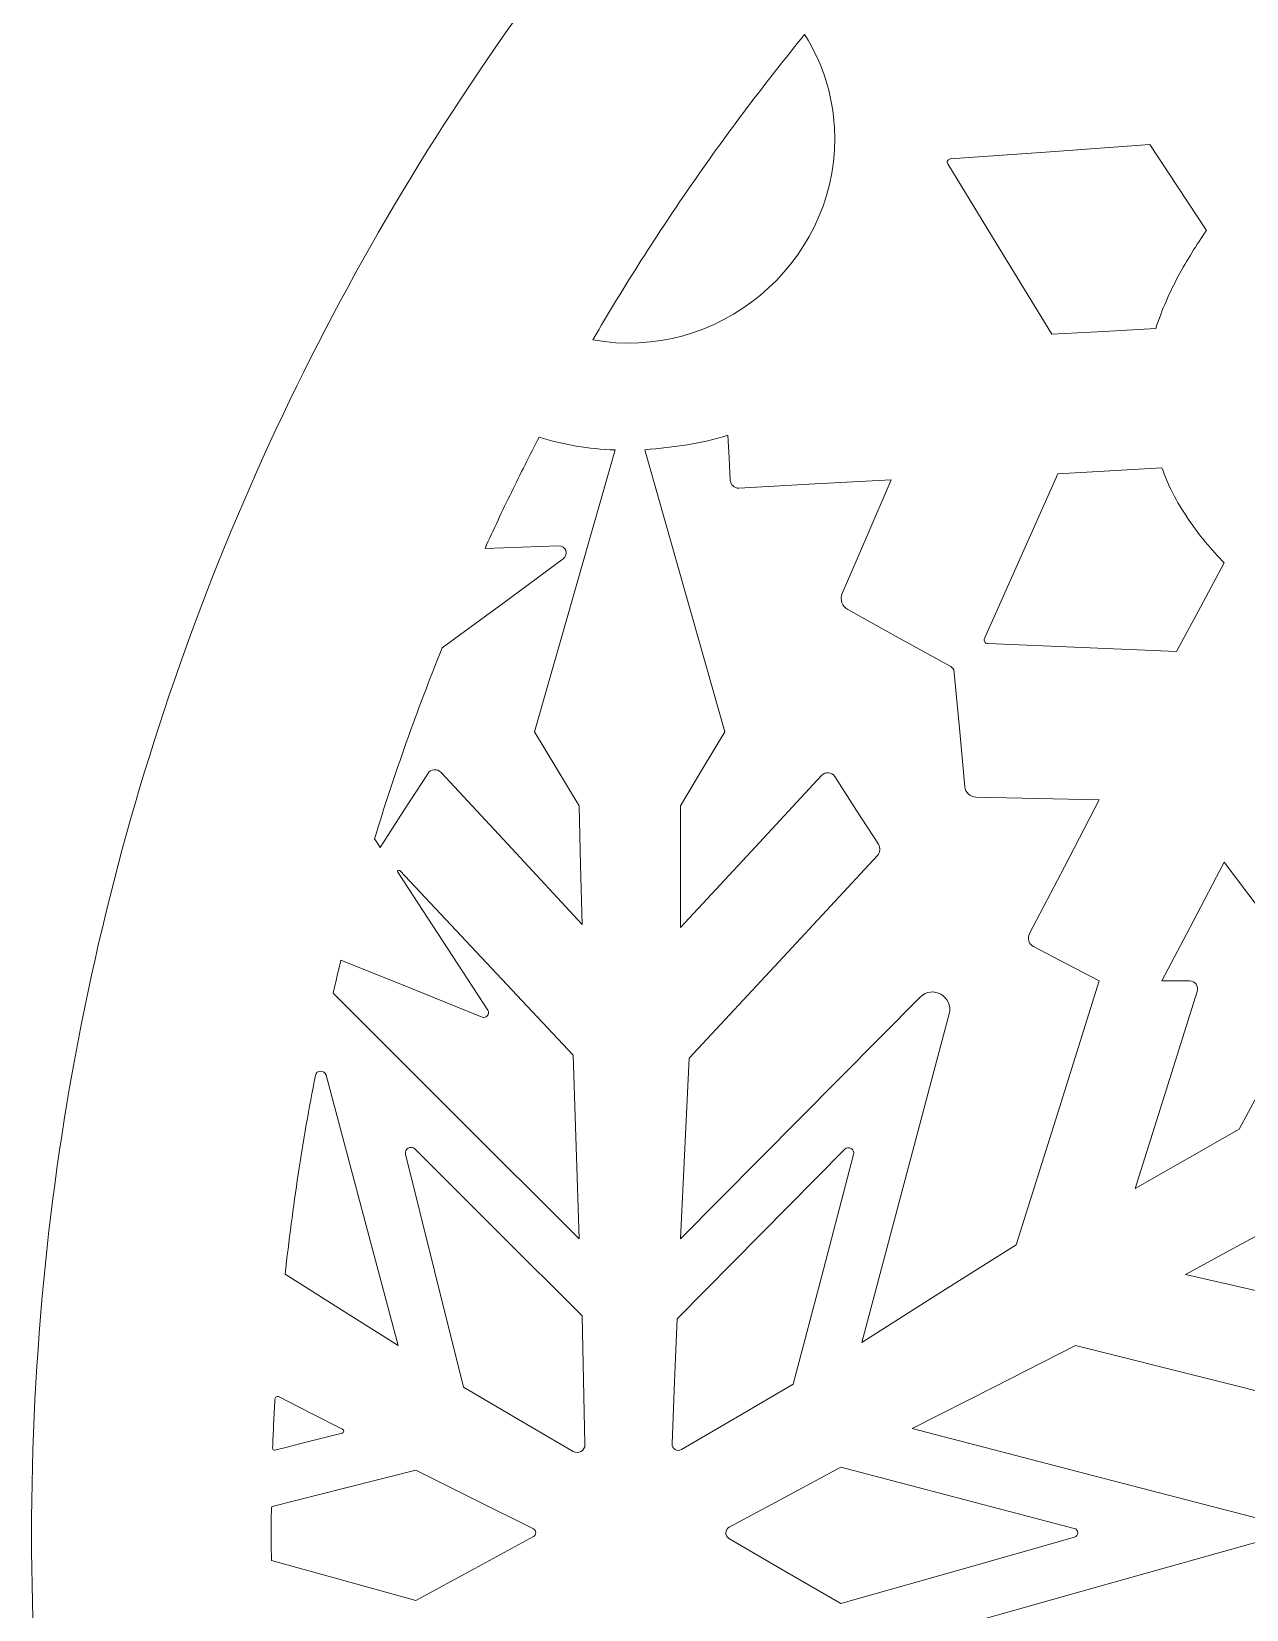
# Model space of a CAD drawing. Header units: inches. Extents: x -15.8 to -7.5, y -7.5 to 2.5.
# Drawn here: x -15.822 to -13.894, y -3.469 to -0.965 of the extents above; entities that cross this region are included whole.
import ezdxf

# ---------------------------------------------------------------- set-up
doc = ezdxf.new("R2010")
doc.units = ezdxf.units.IN
doc.header["$MEASUREMENT"] = 0
doc.layers.add('_U+0421_U+043B_U+043E_U+0439 1', color=7, linetype='Continuous')

# ---------------------------------------------------------------- blocks, each defined once
blk = doc.blocks.new('block 2')
at = {"layer": '_U+0421_U+043B_U+043E_U+0439 1', "lineweight": 0}
for points, knots in [([(-10.8417, 0.7231), (-10.8402, 0.7214), (-10.8393, 0.7204), (-10.8381, 0.7197), (-10.837, 0.719), (-10.8357, 0.7186), (-10.8334, 0.7181), (-10.427, 0.6354), (-10.042, 0.4934), (-9.688, 0.3016), (-9.3339, 0.1097), (-9.0108, -0.132), (-8.7281, -0.4144), (-8.3521, -0.79), (-8.0478, -1.2373), (-7.8376, -1.7338), (-7.6274, -2.2304), (-7.5112, -2.7764), (-7.5112, -3.3494), (-7.5112, -3.9225), (-7.6274, -4.4684), (-7.8376, -4.965), (-8.0478, -5.4616), (-8.3521, -5.9088), (-8.7281, -6.2844), (-9.1041, -6.6601), (-9.5519, -6.964), (-10.049, -7.1739), (-10.5461, -7.3839), (-11.0927, -7.5), (-11.6664, -7.5), (-12.2404, -7.5), (-12.7871, -7.3839), (-13.2843, -7.1739), (-13.7815, -6.964), (-14.2292, -6.6601), (-14.6052, -6.2844), (-14.981, -5.9088), (-15.2852, -5.4616), (-15.4955, -4.965), (-15.7058, -4.4684), (-15.8221, -3.9225), (-15.8221, -3.3494), (-15.8221, -2.7764), (-15.7058, -2.2304), (-15.4955, -1.7338), (-15.2852, -1.2373), (-14.981, -0.79), (-14.6052, -0.4144), (-14.321, -0.1305), (-13.9958, 0.1126), (-13.6393, 0.305), (-13.2828, 0.4974), (-12.895, 0.6392), (-12.4853, 0.7209), (-12.4853, 0.7209), (-12.4853, 0.7312), (-12.4853, 0.7312), (-12.4853, 0.7312), (-12.4853, 0.7415), (-12.4853, 0.7415), (-12.4853, 0.7415), (-12.4853, 0.9731), (-12.4853, 0.9731), (-12.4853, 0.9731), (-12.4853, 1.2047), (-12.4853, 1.2047), (-12.4853, 1.243), (-12.4678, 1.2785), (-12.4382, 1.3077), (-12.4086, 1.3369), (-12.3668, 1.3598), (-12.3182, 1.3728), (-12.3135, 1.374), (-12.3102, 1.3773), (-12.3086, 1.3813), (-12.3071, 1.3854), (-12.3072, 1.3901), (-12.3096, 1.3943), (-12.3405, 1.4482), (-12.3647, 1.5065), (-12.3812, 1.5679), (-12.3977, 1.6294), (-12.4065, 1.694), (-12.4065, 1.7607), (-12.4065, 1.8627), (-12.3859, 1.9599), (-12.3485, 2.0484), (-12.3111, 2.1369), (-12.2569, 2.2166), (-12.1899, 2.2836), (-12.1228, 2.3503), (-12.0431, 2.4044), (-11.9546, 2.4418), (-11.8661, 2.4793), (-11.7688, 2.5), (-11.6664, 2.5), (-11.5643, 2.5), (-11.467, 2.4793), (-11.3785, 2.4418), (-11.2899, 2.4044), (-11.2103, 2.3503), (-11.1435, 2.2836), (-11.0764, 2.2166), (-11.0221, 2.1369), (-10.9846, 2.0484), (-10.947, 1.9599), (-10.9263, 1.8627), (-10.9263, 1.7607), (-10.9263, 1.696), (-10.9345, 1.6333), (-10.9502, 1.5735), (-10.9658, 1.5137), (-10.9887, 1.4569), (-11.0181, 1.4041), (-11.0218, 1.3974), (-11.0219, 1.3898), (-11.0191, 1.3834), (-11.0164, 1.377), (-11.0108, 1.3717), (-11.0035, 1.3695), (-10.9576, 1.3555), (-10.9186, 1.3327), (-10.8911, 1.3042), (-10.8636, 1.2757), (-10.8475, 1.2415), (-10.8475, 1.2047), (-10.8475, 1.2047), (-10.8475, 0.9731), (-10.8475, 0.9731), (-10.8475, 0.9731), (-10.8475, 0.7415), (-10.8475, 0.7415), (-10.8475, 0.7415), (-10.8469, 0.7379), (-10.8458, 0.7338), (-10.8448, 0.7297), (-10.8433, 0.7251), (-10.8417, 0.7231)], [0, 0, 0, 0, 1, 1, 1, 2, 2, 2, 3, 3, 3, 4, 4, 4, 5, 5, 5, 6, 6, 6, 7, 7, 7, 8, 8, 8, 9, 9, 9, 10, 10, 10, 11, 11, 11, 12, 12, 12, 13, 13, 13, 14, 14, 14, 15, 15, 15, 16, 16, 16, 17, 17, 17, 18, 18, 18, 19, 19, 19, 20, 20, 20, 21, 21, 21, 22, 22, 22, 23, 23, 23, 24, 24, 24, 25, 25, 25, 26, 26, 26, 27, 27, 27, 28, 28, 28, 29, 29, 29, 30, 30, 30, 31, 31, 31, 32, 32, 32, 33, 33, 33, 34, 34, 34, 35, 35, 35, 36, 36, 36, 37, 37, 37, 38, 38, 38, 39, 39, 39, 40, 40, 40, 41, 41, 41, 42, 42, 42, 43, 43, 43, 44, 44, 44, 45, 45, 45, 46, 46, 46, 46]), ([(-14.9316, -1.4542), (-14.833, -1.4721), (-14.7371, -1.4426), (-14.6657, -1.3834), (-14.5944, -1.3242), (-14.5477, -1.2354), (-14.5477, -1.1347), (-14.5477, -1.1044), (-14.552, -1.0751), (-14.5602, -1.0474), (-14.5683, -1.0197), (-14.5803, -0.9937), (-14.5955, -0.9698), (-14.6576, -1.0458), (-14.7168, -1.1243), (-14.7729, -1.2051), (-14.829, -1.2859), (-14.8819, -1.3691), (-14.9316, -1.4542), (-14.9316, -1.4542), (-14.9316, -1.4542), (-14.9316, -1.4542), (-14.9316, -1.4542), (-14.9316, -1.4542), (-14.9316, -1.4542)], [0, 0, 0, 0, 1, 1, 1, 2, 2, 2, 3, 3, 3, 4, 4, 4, 5, 5, 5, 6, 6, 6, 7, 7, 7, 8, 8, 8, 8]), ([(-14.0475, -1.1445), (-14.0475, -1.1445), (-14.0027, -1.2126), (-14.0027, -1.2126), (-14.0027, -1.2126), (-13.9579, -1.2806), (-13.9579, -1.2806), (-13.9737, -1.304), (-13.9889, -1.3278), (-14.0026, -1.3534), (-14.0163, -1.379), (-14.0285, -1.4062), (-14.0383, -1.4363), (-14.0383, -1.4363), (-14.1209, -1.4409), (-14.1209, -1.4409), (-14.1209, -1.4409), (-14.2034, -1.4455), (-14.2034, -1.4455), (-14.2034, -1.4455), (-14.2859, -1.3103), (-14.2859, -1.3103), (-14.2859, -1.3103), (-14.3685, -1.175), (-14.3685, -1.175), (-14.3694, -1.1733), (-14.3694, -1.1715), (-14.3686, -1.17), (-14.3679, -1.1685), (-14.3664, -1.1674), (-14.3645, -1.1672), (-14.3645, -1.1672), (-14.206, -1.1559), (-14.206, -1.1559), (-14.206, -1.1559), (-14.0475, -1.1445), (-14.0475, -1.1445)], [0, 0, 0, 0, 1, 1, 1, 2, 2, 2, 3, 3, 3, 4, 4, 4, 5, 5, 5, 6, 6, 6, 7, 7, 7, 8, 8, 8, 9, 9, 9, 10, 10, 10, 11, 11, 11, 12, 12, 12, 12]), ([(-15.1026, -1.7851), (-15.1026, -1.7851), (-15.0443, -1.783), (-15.0443, -1.783), (-15.0443, -1.783), (-14.9859, -1.781), (-14.9859, -1.781), (-14.9802, -1.7808), (-14.9761, -1.7843), (-14.9745, -1.7887), (-14.973, -1.7932), (-14.974, -1.7985), (-14.9786, -1.8019), (-14.9786, -1.8019), (-15.0746, -1.8724), (-15.0746, -1.8724), (-15.0746, -1.8724), (-15.1705, -1.9429), (-15.1705, -1.9429), (-15.1906, -1.9926), (-15.2096, -2.0426), (-15.2275, -2.0931), (-15.2455, -2.1436), (-15.2623, -2.1946), (-15.278, -2.2461), (-15.278, -2.2461), (-15.2734, -2.2529), (-15.2734, -2.2529), (-15.2734, -2.2529), (-15.2688, -2.2597), (-15.2688, -2.2597), (-15.2688, -2.2597), (-15.2312, -2.2012), (-15.2312, -2.2012), (-15.2312, -2.2012), (-15.1936, -2.1427), (-15.1936, -2.1427), (-15.1912, -2.1389), (-15.1873, -2.1368), (-15.1833, -2.1365), (-15.1793, -2.1361), (-15.1752, -2.1375), (-15.1722, -2.1408), (-15.1722, -2.1408), (-15.0603, -2.2613), (-15.0603, -2.2613), (-15.0603, -2.2613), (-14.9484, -2.3818), (-14.9484, -2.3818), (-14.9484, -2.3818), (-14.9509, -2.2876), (-14.9509, -2.2876), (-14.9509, -2.2876), (-14.9533, -2.1935), (-14.9533, -2.1935), (-14.9533, -2.1935), (-14.9886, -2.135), (-14.9886, -2.135), (-14.9886, -2.135), (-15.0239, -2.0764), (-15.0239, -2.0764), (-15.0239, -2.0764), (-14.9601, -1.8526), (-14.9601, -1.8526), (-14.9601, -1.8526), (-14.8963, -1.6289), (-14.8963, -1.6289), (-14.9172, -1.6281), (-14.9377, -1.626), (-14.9578, -1.6227), (-14.9779, -1.6194), (-14.9976, -1.6148), (-15.0168, -1.6088), (-15.0318, -1.6378), (-15.0464, -1.667), (-15.0608, -1.6963), (-15.0751, -1.7257), (-15.0891, -1.7553), (-15.1026, -1.7851), (-15.1026, -1.7851), (-15.1026, -1.7851), (-15.1026, -1.7851), (-15.1026, -1.7851), (-15.1026, -1.7851), (-15.1026, -1.7851)], [0, 0, 0, 0, 1, 1, 1, 2, 2, 2, 3, 3, 3, 4, 4, 4, 5, 5, 5, 6, 6, 6, 7, 7, 7, 8, 8, 8, 9, 9, 9, 10, 10, 10, 11, 11, 11, 12, 12, 12, 13, 13, 13, 14, 14, 14, 15, 15, 15, 16, 16, 16, 17, 17, 17, 18, 18, 18, 19, 19, 19, 20, 20, 20, 21, 21, 21, 22, 22, 22, 23, 23, 23, 24, 24, 24, 25, 25, 25, 26, 26, 26, 27, 27, 27, 28, 28, 28, 28]), ([(-14.6997, -1.6895), (-14.6997, -1.6895), (-14.5789, -1.6828), (-14.5789, -1.6828), (-14.5789, -1.6828), (-14.4581, -1.6761), (-14.4581, -1.6761), (-14.4581, -1.6761), (-14.4969, -1.7665), (-14.4969, -1.7665), (-14.4969, -1.7665), (-14.5357, -1.8569), (-14.5357, -1.8569), (-14.5377, -1.8616), (-14.5378, -1.8667), (-14.5362, -1.8713), (-14.5347, -1.8758), (-14.5315, -1.8798), (-14.527, -1.8823), (-14.527, -1.8823), (-14.4453, -1.9275), (-14.4453, -1.9275), (-14.4453, -1.9275), (-14.3636, -1.9728), (-14.3636, -1.9728), (-14.3636, -1.9728), (-14.3611, -1.9749), (-14.3611, -1.9749), (-14.3611, -1.9749), (-14.3587, -1.9771), (-14.3587, -1.9771), (-14.3587, -1.9771), (-14.3499, -2.0703), (-14.3499, -2.0703), (-14.3499, -2.0703), (-14.3412, -2.1636), (-14.3412, -2.1636), (-14.3408, -2.1681), (-14.3387, -2.1721), (-14.3356, -2.175), (-14.3325, -2.1779), (-14.3283, -2.1797), (-14.3238, -2.1798), (-14.3238, -2.1798), (-14.2259, -2.1821), (-14.2259, -2.1821), (-14.2259, -2.1821), (-14.1279, -2.1843), (-14.1279, -2.1843), (-14.1279, -2.1843), (-14.1833, -2.2904), (-14.1833, -2.2904), (-14.1833, -2.2904), (-14.2387, -2.3964), (-14.2387, -2.3964), (-14.2406, -2.4002), (-14.2409, -2.4043), (-14.2397, -2.4081), (-14.2385, -2.4118), (-14.236, -2.4151), (-14.2322, -2.417), (-14.2322, -2.417), (-14.1801, -2.4441), (-14.1801, -2.4441), (-14.1801, -2.4441), (-14.1279, -2.4713), (-14.1279, -2.4713), (-14.1279, -2.4713), (-14.1939, -2.6806), (-14.1939, -2.6806), (-14.1939, -2.6806), (-14.2599, -2.89), (-14.2599, -2.89), (-14.2599, -2.89), (-14.3823, -2.9676), (-14.3823, -2.9676), (-14.3823, -2.9676), (-14.5048, -3.0451), (-14.5048, -3.0451), (-14.5048, -3.0451), (-14.4355, -2.7844), (-14.4355, -2.7844), (-14.4355, -2.7844), (-14.3662, -2.5237), (-14.3662, -2.5237), (-14.3625, -2.51), (-14.3691, -2.4984), (-14.3791, -2.4927), (-14.389, -2.487), (-14.4023, -2.4872), (-14.4123, -2.4972), (-14.4123, -2.4972), (-14.6024, -2.689), (-14.6024, -2.689), (-14.6024, -2.689), (-14.7926, -2.8808), (-14.7926, -2.8808), (-14.7926, -2.8808), (-14.7855, -2.7373), (-14.7855, -2.7373), (-14.7855, -2.7373), (-14.7785, -2.5938), (-14.7785, -2.5938), (-14.7785, -2.5938), (-14.6292, -2.4331), (-14.6292, -2.4331), (-14.6292, -2.4331), (-14.4799, -2.2723), (-14.4799, -2.2723), (-14.4776, -2.2699), (-14.4763, -2.2668), (-14.4761, -2.2637), (-14.4758, -2.2606), (-14.4765, -2.2573), (-14.4783, -2.2546), (-14.4783, -2.2546), (-14.513, -2.2008), (-14.513, -2.2008), (-14.513, -2.2008), (-14.5477, -2.1471), (-14.5477, -2.1471), (-14.55, -2.1435), (-14.5537, -2.1414), (-14.5576, -2.1411), (-14.5615, -2.1408), (-14.5656, -2.1421), (-14.5685, -2.1453), (-14.5685, -2.1453), (-14.6805, -2.266), (-14.6805, -2.266), (-14.6805, -2.266), (-14.7926, -2.3866), (-14.7926, -2.3866), (-14.7926, -2.3866), (-14.7926, -2.2901), (-14.7926, -2.2901), (-14.7926, -2.2901), (-14.7926, -2.1935), (-14.7926, -2.1935), (-14.7926, -2.1935), (-14.7573, -2.135), (-14.7573, -2.135), (-14.7573, -2.135), (-14.722, -2.0764), (-14.722, -2.0764), (-14.722, -2.0764), (-14.7855, -1.8526), (-14.7855, -1.8526), (-14.7855, -1.8526), (-14.849, -1.6289), (-14.849, -1.6289), (-14.8257, -1.6264), (-14.8033, -1.6241), (-14.7814, -1.6207), (-14.7596, -1.6172), (-14.7383, -1.6126), (-14.7171, -1.6056), (-14.7171, -1.6056), (-14.7153, -1.6414), (-14.7153, -1.6414), (-14.7153, -1.6414), (-14.7134, -1.6772), (-14.7134, -1.6772), (-14.7132, -1.6807), (-14.7116, -1.6839), (-14.7091, -1.6861), (-14.7067, -1.6884), (-14.7033, -1.6896), (-14.6997, -1.6895)], [0, 0, 0, 0, 1, 1, 1, 2, 2, 2, 3, 3, 3, 4, 4, 4, 5, 5, 5, 6, 6, 6, 7, 7, 7, 8, 8, 8, 9, 9, 9, 10, 10, 10, 11, 11, 11, 12, 12, 12, 13, 13, 13, 14, 14, 14, 15, 15, 15, 16, 16, 16, 17, 17, 17, 18, 18, 18, 19, 19, 19, 20, 20, 20, 21, 21, 21, 22, 22, 22, 23, 23, 23, 24, 24, 24, 25, 25, 25, 26, 26, 26, 27, 27, 27, 28, 28, 28, 29, 29, 29, 30, 30, 30, 31, 31, 31, 32, 32, 32, 33, 33, 33, 34, 34, 34, 35, 35, 35, 36, 36, 36, 37, 37, 37, 38, 38, 38, 39, 39, 39, 40, 40, 40, 41, 41, 41, 42, 42, 42, 43, 43, 43, 44, 44, 44, 45, 45, 45, 46, 46, 46, 47, 47, 47, 48, 48, 48, 49, 49, 49, 50, 50, 50, 51, 51, 51, 52, 52, 52, 53, 53, 53, 54, 54, 54, 55, 55, 55, 56, 56, 56, 56]), ([(-14.1936, -1.6668), (-14.1936, -1.6668), (-14.1111, -1.662), (-14.1111, -1.662), (-14.1111, -1.662), (-14.0285, -1.6571), (-14.0285, -1.6571), (-14.0199, -1.6837), (-14.0051, -1.7115), (-13.9875, -1.7376), (-13.9699, -1.7637), (-13.9495, -1.7881), (-13.9297, -1.8079), (-13.9297, -1.8079), (-13.9675, -1.8784), (-13.9675, -1.8784), (-13.9675, -1.8784), (-14.0052, -1.9489), (-14.0052, -1.9489), (-14.0052, -1.9489), (-14.1551, -1.9426), (-14.1551, -1.9426), (-14.1551, -1.9426), (-14.305, -1.9363), (-14.305, -1.9363), (-14.307, -1.9362), (-14.3088, -1.935), (-14.3097, -1.9335), (-14.3107, -1.9319), (-14.3109, -1.9299), (-14.3101, -1.928), (-14.3101, -1.928), (-14.2519, -1.7974), (-14.2519, -1.7974), (-14.2519, -1.7974), (-14.1936, -1.6668), (-14.1936, -1.6668)], [0, 0, 0, 0, 1, 1, 1, 2, 2, 2, 3, 3, 3, 4, 4, 4, 5, 5, 5, 6, 6, 6, 7, 7, 7, 8, 8, 8, 9, 9, 9, 10, 10, 10, 11, 11, 11, 12, 12, 12, 12]), ([(-12.5477, -2.9703), (-12.5456, -2.9908), (-12.5445, -3.0147), (-12.544, -3.0397), (-12.5434, -3.0647), (-12.5434, -3.0908), (-12.5434, -3.116), (-12.5434, -3.1174), (-12.5437, -3.1188), (-12.5444, -3.12), (-12.545, -3.1212), (-12.546, -3.1223), (-12.5471, -3.1231), (-12.5471, -3.1231), (-12.6111, -3.1674), (-12.6111, -3.1674), (-12.6111, -3.1674), (-12.675, -3.2117), (-12.675, -3.2117), (-12.6764, -3.2127), (-12.6781, -3.2132), (-12.6797, -3.2132), (-12.6814, -3.2133), (-12.683, -3.2128), (-12.6845, -3.2119), (-12.6845, -3.2119), (-12.7388, -3.1782), (-12.7388, -3.1782), (-12.7388, -3.1782), (-12.7932, -3.1444), (-12.7932, -3.1444), (-12.8168, -3.0549), (-12.8404, -2.9678), (-12.8858, -2.9038), (-12.9312, -2.8397), (-12.9984, -2.7986), (-13.1092, -2.801), (-13.1491, -2.8032), (-13.1833, -2.809), (-13.2129, -2.8184), (-13.2424, -2.8278), (-13.2672, -2.8406), (-13.2884, -2.8569), (-13.3796, -2.8157), (-13.4698, -2.7966), (-13.5463, -2.815), (-13.6228, -2.8335), (-13.6856, -2.8895), (-13.7223, -2.9985), (-13.7223, -2.9985), (-13.8567, -2.9678), (-13.8567, -2.9678), (-13.8567, -2.9678), (-13.9911, -2.9372), (-13.9911, -2.9372), (-13.9911, -2.9372), (-13.9085, -2.8924), (-13.9085, -2.8924), (-13.9085, -2.8924), (-13.826, -2.8477), (-13.826, -2.8477), (-13.826, -2.8477), (-13.767, -2.8477), (-13.767, -2.8477), (-13.767, -2.8477), (-13.7079, -2.8477), (-13.7079, -2.8477), (-13.7019, -2.8477), (-13.696, -2.8465), (-13.6906, -2.8442), (-13.6851, -2.842), (-13.6801, -2.8387), (-13.6759, -2.8344), (-13.6759, -2.8344), (-13.5176, -2.6765), (-13.5176, -2.6765), (-13.5176, -2.6765), (-13.3593, -2.5186), (-13.3593, -2.5186), (-13.3504, -2.5098), (-13.3502, -2.498), (-13.3551, -2.4891), (-13.3601, -2.4802), (-13.3703, -2.4741), (-13.3824, -2.477), (-13.3824, -2.477), (-13.6019, -2.5283), (-13.6019, -2.5283), (-13.6019, -2.5283), (-13.8213, -2.5797), (-13.8213, -2.5797), (-13.8273, -2.5811), (-13.8328, -2.5837), (-13.8376, -2.5874), (-13.8423, -2.591), (-13.8463, -2.5957), (-13.8492, -2.6011), (-13.8492, -2.6011), (-13.8775, -2.6539), (-13.8775, -2.6539), (-13.8775, -2.6539), (-13.9058, -2.7067), (-13.9058, -2.7067), (-13.9058, -2.7067), (-13.9884, -2.7539), (-13.9884, -2.7539), (-13.9884, -2.7539), (-14.0709, -2.801), (-14.0709, -2.801), (-14.0709, -2.801), (-14.0217, -2.6446), (-14.0217, -2.6446), (-14.0217, -2.6446), (-13.9725, -2.4882), (-13.9725, -2.4882), (-13.9712, -2.484), (-13.9721, -2.4797), (-13.9744, -2.4766), (-13.9768, -2.4734), (-13.9805, -2.4713), (-13.9849, -2.4713), (-13.9849, -2.4713), (-14.0067, -2.4713), (-14.0067, -2.4713), (-14.0067, -2.4713), (-14.0285, -2.4713), (-14.0285, -2.4713), (-14.0285, -2.4713), (-13.9791, -2.3771), (-13.9791, -2.3771), (-13.9791, -2.3771), (-13.9297, -2.283), (-13.9297, -2.283), (-13.9297, -2.283), (-13.8709, -2.361), (-13.8709, -2.361), (-13.8709, -2.361), (-13.8121, -2.439), (-13.8121, -2.439), (-13.8092, -2.4428), (-13.8052, -2.4452), (-13.8009, -2.4461), (-13.7965, -2.447), (-13.7919, -2.4463), (-13.7878, -2.444), (-13.7878, -2.444), (-13.7053, -2.3963), (-13.7053, -2.3963), (-13.7053, -2.3963), (-13.6229, -2.3487), (-13.6229, -2.3487), (-13.6229, -2.3487), (-13.5473, -2.3848), (-13.5473, -2.3848), (-13.5473, -2.3848), (-13.4717, -2.4209), (-13.4717, -2.4209), (-13.4611, -2.426), (-13.4495, -2.4266), (-13.439, -2.4235), (-13.4284, -2.4204), (-13.419, -2.4135), (-13.4129, -2.4035), (-13.4129, -2.4035), (-13.3672, -2.3292), (-13.3672, -2.3292), (-13.3672, -2.3292), (-13.3215, -2.2548), (-13.3215, -2.2548), (-13.3215, -2.2548), (-13.2613, -2.35), (-13.2613, -2.35), (-13.2613, -2.35), (-13.2011, -2.4452), (-13.2011, -2.4452), (-13.1966, -2.4524), (-13.1896, -2.4571), (-13.1819, -2.4588), (-13.1742, -2.4605), (-13.1659, -2.4592), (-13.1587, -2.4547), (-13.1587, -2.4547), (-13.0906, -2.4111), (-13.0906, -2.4111), (-13.0906, -2.4111), (-13.0225, -2.3675), (-13.0225, -2.3675), (-13.0164, -2.3637), (-13.0125, -2.3577), (-13.0111, -2.3512), (-13.0096, -2.3447), (-13.0106, -2.3377), (-13.0145, -2.3316), (-13.0145, -2.3316), (-13.076, -2.2344), (-13.076, -2.2344), (-13.076, -2.2344), (-13.1374, -2.1371), (-13.1374, -2.1371), (-13.1374, -2.1371), (-13.0445, -2.1269), (-13.0445, -2.1269), (-13.0445, -2.1269), (-12.9516, -2.1167), (-12.9516, -2.1167), (-12.944, -2.1159), (-12.9374, -2.1123), (-12.9327, -2.107), (-12.928, -2.1017), (-12.9251, -2.0948), (-12.9251, -2.0872), (-12.9251, -2.0872), (-12.9251, -1.9969), (-12.9251, -1.9969), (-12.9251, -1.9969), (-12.9251, -1.9066), (-12.9251, -1.9066), (-12.9251, -1.9066), (-12.8496, -1.8526), (-12.8496, -1.8526), (-12.8496, -1.8526), (-12.7742, -1.7987), (-12.7742, -1.7987), (-12.76, -1.8502), (-12.7401, -1.8983), (-12.7148, -1.9424), (-12.6894, -1.9865), (-12.6588, -2.0265), (-12.6232, -2.0617), (-12.602, -2.0832), (-12.5785, -2.1032), (-12.5538, -2.1215), (-12.5291, -2.1397), (-12.5032, -2.1561), (-12.4771, -2.1702), (-12.4983, -2.196), (-12.5136, -2.2289), (-12.5248, -2.2672), (-12.536, -2.3054), (-12.5431, -2.3489), (-12.5477, -2.3959), (-12.7019, -2.4517), (-12.7439, -2.5536), (-12.7263, -2.6623), (-12.7087, -2.7711), (-12.6316, -2.8867), (-12.5477, -2.9703), (-12.5477, -2.9703), (-12.5477, -2.9703), (-12.5477, -2.9703), (-12.5477, -2.9703), (-12.5477, -2.9703), (-12.5477, -2.9703)], [0, 0, 0, 0, 1, 1, 1, 2, 2, 2, 3, 3, 3, 4, 4, 4, 5, 5, 5, 6, 6, 6, 7, 7, 7, 8, 8, 8, 9, 9, 9, 10, 10, 10, 11, 11, 11, 12, 12, 12, 13, 13, 13, 14, 14, 14, 15, 15, 15, 16, 16, 16, 17, 17, 17, 18, 18, 18, 19, 19, 19, 20, 20, 20, 21, 21, 21, 22, 22, 22, 23, 23, 23, 24, 24, 24, 25, 25, 25, 26, 26, 26, 27, 27, 27, 28, 28, 28, 29, 29, 29, 30, 30, 30, 31, 31, 31, 32, 32, 32, 33, 33, 33, 34, 34, 34, 35, 35, 35, 36, 36, 36, 37, 37, 37, 38, 38, 38, 39, 39, 39, 40, 40, 40, 41, 41, 41, 42, 42, 42, 43, 43, 43, 44, 44, 44, 45, 45, 45, 46, 46, 46, 47, 47, 47, 48, 48, 48, 49, 49, 49, 50, 50, 50, 51, 51, 51, 52, 52, 52, 53, 53, 53, 54, 54, 54, 55, 55, 55, 56, 56, 56, 57, 57, 57, 58, 58, 58, 59, 59, 59, 60, 60, 60, 61, 61, 61, 62, 62, 62, 63, 63, 63, 64, 64, 64, 65, 65, 65, 66, 66, 66, 67, 67, 67, 68, 68, 68, 69, 69, 69, 70, 70, 70, 71, 71, 71, 72, 72, 72, 73, 73, 73, 74, 74, 74, 75, 75, 75, 76, 76, 76, 77, 77, 77, 78, 78, 78, 79, 79, 79, 80, 80, 80, 81, 81, 81, 82, 82, 82, 83, 83, 83, 84, 84, 84, 84]), ([(-15.3437, -2.4908), (-15.3437, -2.4908), (-15.1485, -2.6858), (-15.1485, -2.6858), (-15.1485, -2.6858), (-14.9533, -2.8808), (-14.9533, -2.8808), (-14.9533, -2.8808), (-14.9579, -2.7349), (-14.9579, -2.7349), (-14.9579, -2.7349), (-14.9625, -2.589), (-14.9625, -2.589), (-14.9625, -2.589), (-15.1001, -2.4426), (-15.1001, -2.4426), (-15.1001, -2.4426), (-15.2376, -2.2963), (-15.2376, -2.2963), (-15.2385, -2.2953), (-15.2398, -2.2954), (-15.2406, -2.2961), (-15.2414, -2.2967), (-15.2418, -2.2979), (-15.2411, -2.299), (-15.2411, -2.299), (-15.1696, -2.4084), (-15.1696, -2.4084), (-15.1696, -2.4084), (-15.0981, -2.5177), (-15.0981, -2.5177), (-15.0962, -2.5208), (-15.0967, -2.5242), (-15.0986, -2.5265), (-15.1005, -2.5288), (-15.1037, -2.53), (-15.1071, -2.5287), (-15.1071, -2.5287), (-15.2192, -2.4837), (-15.2192, -2.4837), (-15.2192, -2.4837), (-15.3313, -2.4387), (-15.3313, -2.4387), (-15.3334, -2.4474), (-15.3355, -2.4561), (-15.3375, -2.4647), (-15.3395, -2.4734), (-15.3416, -2.4821), (-15.3437, -2.4908), (-15.3437, -2.4908), (-15.3437, -2.4908), (-15.3437, -2.4908), (-15.3437, -2.4908), (-15.3437, -2.4908), (-15.3437, -2.4908)], [0, 0, 0, 0, 1, 1, 1, 2, 2, 2, 3, 3, 3, 4, 4, 4, 5, 5, 5, 6, 6, 6, 7, 7, 7, 8, 8, 8, 9, 9, 9, 10, 10, 10, 11, 11, 11, 12, 12, 12, 13, 13, 13, 14, 14, 14, 15, 15, 15, 16, 16, 16, 17, 17, 17, 18, 18, 18, 18]), ([(-15.4198, -2.9366), (-15.4198, -2.9366), (-15.3302, -2.9933), (-15.3302, -2.9933), (-15.3302, -2.9933), (-15.2406, -3.05), (-15.2406, -3.05), (-15.2406, -3.05), (-15.2977, -2.8355), (-15.2977, -2.8355), (-15.2977, -2.8355), (-15.3548, -2.621), (-15.3548, -2.621), (-15.356, -2.6166), (-15.3598, -2.6145), (-15.3635, -2.6146), (-15.3672, -2.6147), (-15.3709, -2.617), (-15.3717, -2.6215), (-15.3819, -2.6732), (-15.391, -2.7254), (-15.399, -2.778), (-15.407, -2.8306), (-15.4139, -2.8835), (-15.4198, -2.9366), (-15.4198, -2.9366), (-15.4198, -2.9366), (-15.4198, -2.9366), (-15.4198, -2.9366), (-15.4198, -2.9366), (-15.4198, -2.9366)], [0, 0, 0, 0, 1, 1, 1, 2, 2, 2, 3, 3, 3, 4, 4, 4, 5, 5, 5, 6, 6, 6, 7, 7, 7, 8, 8, 8, 9, 9, 9, 10, 10, 10, 10]), ([(-14.9484, -3.0028), (-14.9484, -3.0028), (-14.9462, -3.1049), (-14.9462, -3.1049), (-14.9462, -3.1049), (-14.944, -3.207), (-14.944, -3.207), (-14.9439, -3.2119), (-14.9465, -3.2158), (-14.9501, -3.2179), (-14.9537, -3.22), (-14.9584, -3.2204), (-14.9625, -3.2179), (-14.9625, -3.2179), (-15.0497, -3.1671), (-15.0497, -3.1671), (-15.0497, -3.1671), (-15.1369, -3.1162), (-15.1369, -3.1162), (-15.1369, -3.1162), (-15.1827, -2.9313), (-15.1827, -2.9313), (-15.1827, -2.9313), (-15.2286, -2.7465), (-15.2286, -2.7465), (-15.2297, -2.7422), (-15.2276, -2.7385), (-15.2244, -2.7367), (-15.2213, -2.7349), (-15.2171, -2.735), (-15.2139, -2.7381), (-15.2139, -2.7381), (-15.0812, -2.8705), (-15.0812, -2.8705), (-15.0812, -2.8705), (-14.9484, -3.0028), (-14.9484, -3.0028)], [0, 0, 0, 0, 1, 1, 1, 2, 2, 2, 3, 3, 3, 4, 4, 4, 5, 5, 5, 6, 6, 6, 7, 7, 7, 8, 8, 8, 9, 9, 9, 10, 10, 10, 11, 11, 11, 12, 12, 12, 12]), ([(-14.8059, -3.2058), (-14.8059, -3.2058), (-14.8017, -3.1068), (-14.8017, -3.1068), (-14.8017, -3.1068), (-14.7975, -3.0077), (-14.7975, -3.0077), (-14.7975, -3.0077), (-14.6648, -2.8732), (-14.6648, -2.8732), (-14.6648, -2.8732), (-14.5322, -2.7387), (-14.5322, -2.7387), (-14.5291, -2.7356), (-14.5249, -2.7355), (-14.5218, -2.7373), (-14.5187, -2.739), (-14.5167, -2.7426), (-14.5178, -2.7469), (-14.5178, -2.7469), (-14.5656, -2.9291), (-14.5656, -2.9291), (-14.5656, -2.9291), (-14.6134, -3.1113), (-14.6134, -3.1113), (-14.6134, -3.1113), (-14.7021, -3.1631), (-14.7021, -3.1631), (-14.7021, -3.1631), (-14.7909, -3.2149), (-14.7909, -3.2149), (-14.7943, -3.2169), (-14.7981, -3.2166), (-14.8011, -3.2148), (-14.804, -3.213), (-14.8061, -3.2098), (-14.8059, -3.2058)], [0, 0, 0, 0, 1, 1, 1, 2, 2, 2, 3, 3, 3, 4, 4, 4, 5, 5, 5, 6, 6, 6, 7, 7, 7, 8, 8, 8, 9, 9, 9, 10, 10, 10, 11, 11, 11, 12, 12, 12, 12]), ([(-13.7501, -3.5486), (-13.7501, -3.5486), (-13.9577, -3.5982), (-13.9577, -3.5982), (-13.9577, -3.5982), (-14.1654, -3.6478), (-14.1654, -3.6478), (-14.1654, -3.6478), (-14.2952, -3.5819), (-14.2952, -3.5819), (-14.2952, -3.5819), (-14.4249, -3.5159), (-14.4249, -3.5159), (-14.4249, -3.5159), (-14.1346, -3.4341), (-14.1346, -3.4341), (-14.1346, -3.4341), (-13.8443, -3.3523), (-13.8443, -3.3523), (-13.8392, -3.3509), (-13.8366, -3.3465), (-13.8367, -3.3421), (-13.8367, -3.3378), (-13.8394, -3.3335), (-13.8445, -3.3321), (-13.8445, -3.3321), (-14.1347, -3.257), (-14.1347, -3.257), (-14.1347, -3.257), (-14.4249, -3.1818), (-14.4249, -3.1818), (-14.4249, -3.1818), (-14.2952, -3.1159), (-14.2952, -3.1159), (-14.2952, -3.1159), (-14.1654, -3.05), (-14.1654, -3.05), (-14.1654, -3.05), (-13.9464, -3.1049), (-13.9464, -3.1049), (-13.9464, -3.1049), (-13.7274, -3.1597), (-13.7274, -3.1597), (-13.7274, -3.1597), (-13.7249, -3.1472), (-13.7249, -3.1472), (-13.7249, -3.1472), (-13.7223, -3.1346), (-13.7223, -3.1346), (-13.7103, -3.1677), (-13.689, -3.1996), (-13.6607, -3.2302), (-13.6324, -3.2609), (-13.5971, -3.2903), (-13.5572, -3.3185), (-13.5618, -3.3443), (-13.5618, -3.3725), (-13.5559, -3.4031), (-13.55, -3.4336), (-13.5382, -3.4666), (-13.5192, -3.5018), (-13.4652, -3.5984), (-13.3956, -3.6361), (-13.3166, -3.6431), (-13.2376, -3.6502), (-13.1491, -3.6266), (-13.0571, -3.6006), (-13.0571, -3.6006), (-12.9947, -3.6362), (-12.9947, -3.6362), (-12.9947, -3.6362), (-12.9323, -3.6718), (-12.9323, -3.6718), (-12.9301, -3.6731), (-12.9282, -3.6749), (-12.9268, -3.6771), (-12.9255, -3.6792), (-12.9246, -3.6817), (-12.9244, -3.6842), (-12.9244, -3.6842), (-12.9182, -3.7564), (-12.9182, -3.7564), (-12.9182, -3.7564), (-12.912, -3.8286), (-12.912, -3.8286), (-12.9117, -3.8321), (-12.9125, -3.8356), (-12.9141, -3.8386), (-12.9157, -3.8417), (-12.9182, -3.8442), (-12.9214, -3.8459), (-12.9214, -3.8459), (-12.9727, -3.8738), (-12.9727, -3.8738), (-12.9727, -3.8738), (-13.024, -3.9016), (-13.024, -3.9016), (-13.116, -3.8783), (-13.2045, -3.8559), (-13.2836, -3.8635), (-13.3627, -3.8711), (-13.4323, -3.9087), (-13.4866, -4.0052), (-13.4876, -4.0074), (-13.4886, -4.0098), (-13.4896, -4.0124), (-13.4907, -4.015), (-13.4917, -4.0178), (-13.4928, -4.0207), (-13.4947, -4.0258), (-13.4989, -4.0291), (-13.5037, -4.0302), (-13.5084, -4.0312), (-13.5136, -4.03), (-13.5175, -4.026), (-13.5175, -4.026), (-13.6006, -3.9409), (-13.6006, -3.9409), (-13.6006, -3.9409), (-13.6836, -3.8557), (-13.6836, -3.8557), (-13.6854, -3.8539), (-13.6875, -3.8525), (-13.6898, -3.8516), (-13.6921, -3.8507), (-13.6945, -3.8503), (-13.697, -3.8504), (-13.697, -3.8504), (-13.7615, -3.8527), (-13.7615, -3.8527), (-13.7615, -3.8527), (-13.826, -3.855), (-13.826, -3.855), (-13.826, -3.855), (-13.911, -3.8078), (-13.911, -3.8078), (-13.911, -3.8078), (-13.996, -3.7606), (-13.996, -3.7606), (-13.996, -3.7606), (-13.8412, -3.7263), (-13.8412, -3.7263), (-13.8412, -3.7263), (-13.6865, -3.6919), (-13.6865, -3.6919), (-13.6788, -3.6902), (-13.6731, -3.6851), (-13.6701, -3.6787), (-13.6672, -3.6723), (-13.6671, -3.6646), (-13.6707, -3.6577), (-13.6707, -3.6577), (-13.6966, -3.6093), (-13.6966, -3.6093), (-13.6966, -3.6093), (-13.7225, -3.561), (-13.7225, -3.561), (-13.7252, -3.556), (-13.7293, -3.5523), (-13.7342, -3.5501), (-13.739, -3.5479), (-13.7446, -3.5473), (-13.7501, -3.5486)], [0, 0, 0, 0, 1, 1, 1, 2, 2, 2, 3, 3, 3, 4, 4, 4, 5, 5, 5, 6, 6, 6, 7, 7, 7, 8, 8, 8, 9, 9, 9, 10, 10, 10, 11, 11, 11, 12, 12, 12, 13, 13, 13, 14, 14, 14, 15, 15, 15, 16, 16, 16, 17, 17, 17, 18, 18, 18, 19, 19, 19, 20, 20, 20, 21, 21, 21, 22, 22, 22, 23, 23, 23, 24, 24, 24, 25, 25, 25, 26, 26, 26, 27, 27, 27, 28, 28, 28, 29, 29, 29, 30, 30, 30, 31, 31, 31, 32, 32, 32, 33, 33, 33, 34, 34, 34, 35, 35, 35, 36, 36, 36, 37, 37, 37, 38, 38, 38, 39, 39, 39, 40, 40, 40, 41, 41, 41, 42, 42, 42, 43, 43, 43, 44, 44, 44, 45, 45, 45, 46, 46, 46, 47, 47, 47, 48, 48, 48, 49, 49, 49, 50, 50, 50, 51, 51, 51, 52, 52, 52, 53, 53, 53, 54, 54, 54, 54]), ([(-15.3969, -3.2061), (-15.3969, -3.2061), (-15.363, -3.1975), (-15.363, -3.1975), (-15.363, -3.1975), (-15.3292, -3.1888), (-15.3292, -3.1888), (-15.3278, -3.1885), (-15.327, -3.1873), (-15.3268, -3.186), (-15.3267, -3.1848), (-15.3272, -3.1835), (-15.3286, -3.1828), (-15.3286, -3.1828), (-15.3789, -3.1571), (-15.3789, -3.1571), (-15.3789, -3.1571), (-15.4292, -3.1313), (-15.4292, -3.1313), (-15.4307, -3.1306), (-15.4323, -3.1307), (-15.4336, -3.1315), (-15.4349, -3.1322), (-15.4358, -3.1335), (-15.4359, -3.1352), (-15.4366, -3.1483), (-15.4373, -3.1613), (-15.438, -3.1743), (-15.4386, -3.1873), (-15.4392, -3.2003), (-15.4397, -3.2131), (-15.4397, -3.2141), (-15.4393, -3.215), (-15.4386, -3.2155), (-15.4379, -3.2161), (-15.437, -3.2163), (-15.436, -3.2161), (-15.436, -3.2161), (-15.4164, -3.2111), (-15.4164, -3.2111), (-15.4164, -3.2111), (-15.3969, -3.2061), (-15.3969, -3.2061)], [0, 0, 0, 0, 1, 1, 1, 2, 2, 2, 3, 3, 3, 4, 4, 4, 5, 5, 5, 6, 6, 6, 7, 7, 7, 8, 8, 8, 9, 9, 9, 10, 10, 10, 11, 11, 11, 12, 12, 12, 13, 13, 13, 14, 14, 14, 14]), ([(-15.4415, -3.3086), (-15.4418, -3.3224), (-15.4419, -3.3363), (-15.4419, -3.3501), (-15.4419, -3.3639), (-15.4417, -3.3776), (-15.4415, -3.3912), (-15.4415, -3.3912), (-15.3269, -3.4229), (-15.3269, -3.4229), (-15.3269, -3.4229), (-15.2123, -3.4547), (-15.2123, -3.4547), (-15.2123, -3.4547), (-15.119, -3.4038), (-15.119, -3.4038), (-15.119, -3.4038), (-15.0256, -3.353), (-15.0256, -3.353), (-15.0232, -3.3517), (-15.022, -3.3492), (-15.0221, -3.3468), (-15.0221, -3.3445), (-15.0234, -3.3421), (-15.0259, -3.3408), (-15.0259, -3.3408), (-15.1191, -3.2941), (-15.1191, -3.2941), (-15.1191, -3.2941), (-15.2123, -3.2475), (-15.2123, -3.2475), (-15.2123, -3.2475), (-15.3254, -3.2761), (-15.3254, -3.2761), (-15.3254, -3.2761), (-15.4385, -3.3047), (-15.4385, -3.3047), (-15.4394, -3.305), (-15.4401, -3.3055), (-15.4407, -3.3061), (-15.4412, -3.3068), (-15.4415, -3.3077), (-15.4415, -3.3086)], [0, 0, 0, 0, 1, 1, 1, 2, 2, 2, 3, 3, 3, 4, 4, 4, 5, 5, 5, 6, 6, 6, 7, 7, 7, 8, 8, 8, 9, 9, 9, 10, 10, 10, 11, 11, 11, 12, 12, 12, 13, 13, 13, 14, 14, 14, 14]), ([(-14.5379, -3.2431), (-14.5379, -3.2431), (-14.3528, -3.2916), (-14.3528, -3.2916), (-14.3528, -3.2916), (-14.1677, -3.34), (-14.1677, -3.34), (-14.1641, -3.3409), (-14.1623, -3.3439), (-14.1622, -3.3469), (-14.1622, -3.3499), (-14.164, -3.353), (-14.1675, -3.354), (-14.1675, -3.354), (-14.3527, -3.4068), (-14.3527, -3.4068), (-14.3527, -3.4068), (-14.5379, -3.4595), (-14.5379, -3.4595), (-14.5379, -3.4595), (-14.6267, -3.4077), (-14.6267, -3.4077), (-14.6267, -3.4077), (-14.7155, -3.3559), (-14.7155, -3.3559), (-14.7189, -3.3539), (-14.7206, -3.3504), (-14.7205, -3.3469), (-14.7205, -3.3434), (-14.7187, -3.34), (-14.7152, -3.3381), (-14.7152, -3.3381), (-14.6265, -3.2906), (-14.6265, -3.2906), (-14.6265, -3.2906), (-14.5379, -3.2431), (-14.5379, -3.2431)], [0, 0, 0, 0, 1, 1, 1, 2, 2, 2, 3, 3, 3, 4, 4, 4, 5, 5, 5, 6, 6, 6, 7, 7, 7, 8, 8, 8, 9, 9, 9, 10, 10, 10, 11, 11, 11, 12, 12, 12, 12])]:
    blk.add_open_spline(points, degree=3, knots=knots, dxfattribs=at)

msp = doc.modelspace()

# ---------------------------------------------------------------- block references
at = {"layer": '_U+0421_U+043B_U+043E_U+0439 1'}
msp.add_blockref('block 2', (0, 0), dxfattribs=at)

doc.saveas('drawing.dxf')
